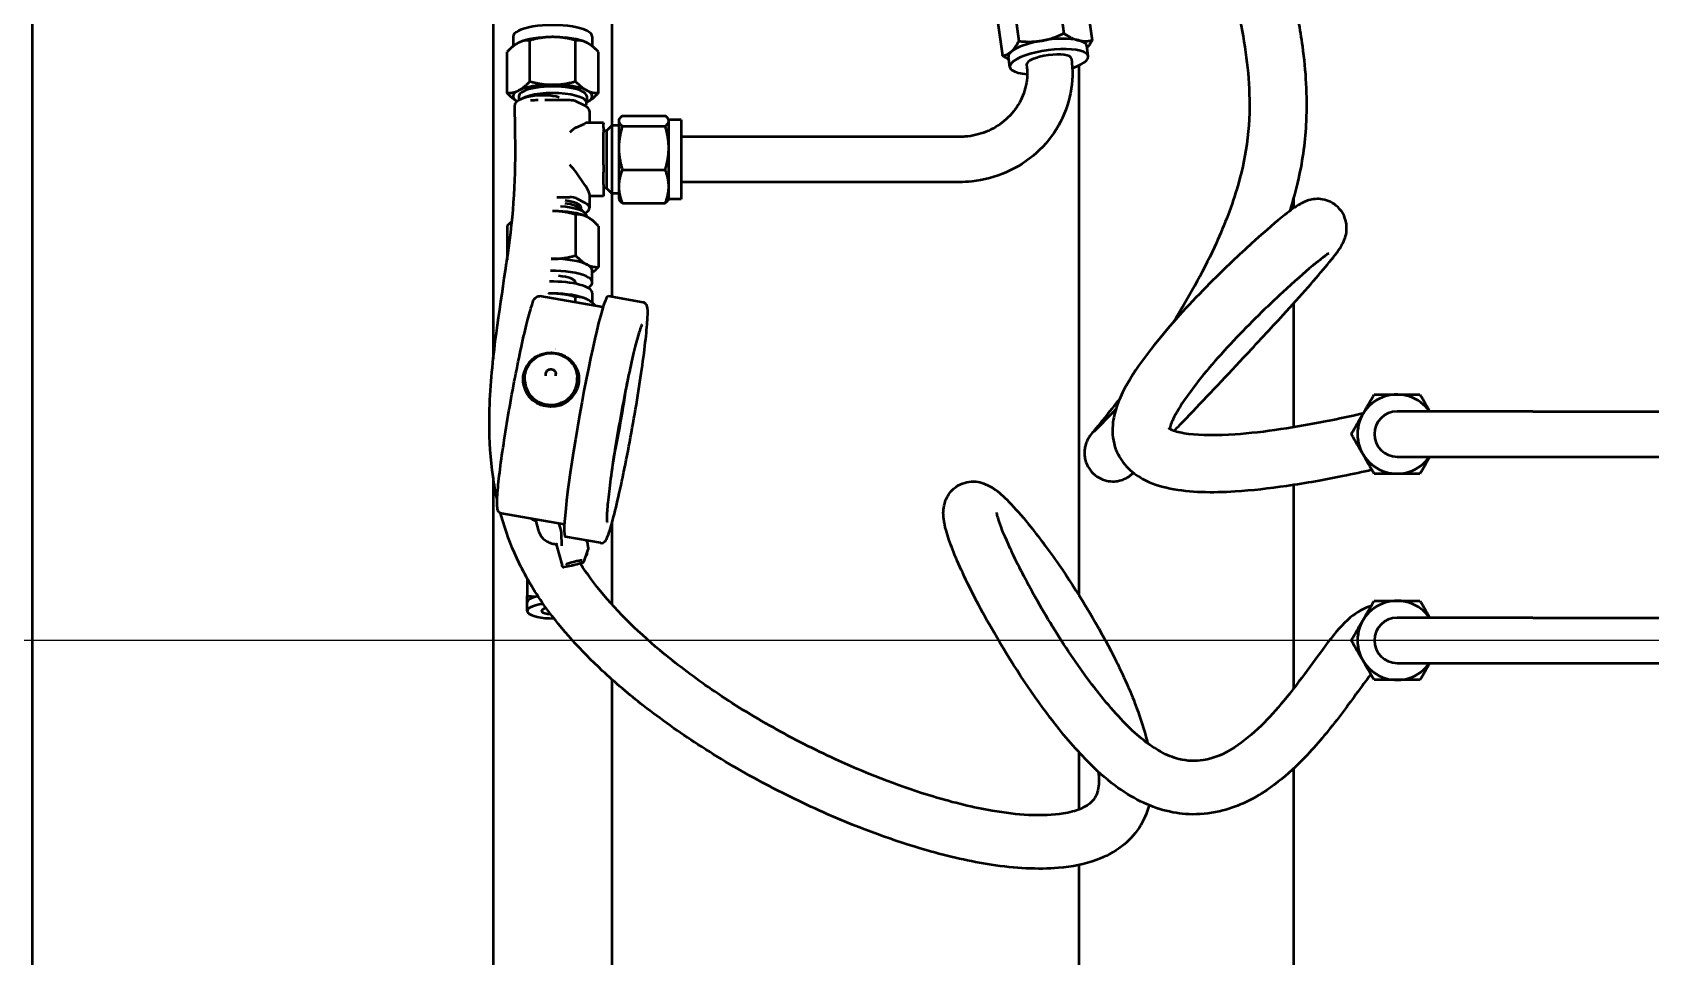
# Model space of a CAD drawing. Header units: inches. Extents: x 11 to 1621, y 11 to 1332.
# Drawn here: x 755 to 772.88, y 354.89 to 365.1 of the extents above; entities that cross this region are included whole.
import ezdxf

# ---------------------------------------------------------------- set-up
doc = ezdxf.new("R2010")
doc.units = ezdxf.units.IN
doc.header["$LTSCALE"] = 48
doc.header["$MEASUREMENT"] = 0
doc.linetypes.add('CHAIN', pattern=[0.7087, 0.4724, -0.0591, 0.1181, -0.0591])
doc.layers.add('Centerline (ANSI)', color=7, linetype='Continuous', lineweight=25)
doc.layers.add('Visible (ANSI)', color=7, linetype='Continuous', lineweight=50)

msp = doc.modelspace()

# ---------------------------------------------------------------- linework, layer by layer
at = {"layer": 'Centerline (ANSI)', "linetype": 'CHAIN', "ltscale": 0.952448}
msp.add_line((902.807363, 358.380235), (596.421851, 358.380235), dxfattribs=at)
at = {"layer": 'Visible (ANSI)'}
for p, q in [((755.002429, 350.061185), (755.002429, 392.144584)), ((761.409929, 364.070181), (761.409929, 370.021816)), ((760.094929, 366.71306), (760.094929, 361.490526)), ((766.334797, 365.553993), (766.398996, 365.08766)), ((765.839546, 365.469599), (765.903745, 365.003266)), ((766.651027, 365.449721), (766.711353, 365.011527)), ((765.656652, 365.309071), (765.720851, 364.842739)), ((760.314929, 365.053134), (760.314929, 364.946917)), ((760.381305, 364.988899), (760.381084, 364.988796)), ((760.499838, 364.558565), (760.499838, 365.011708)), ((761.00502, 364.558565), (761.00502, 365.011708)), ((761.123554, 364.988899), (761.123774, 364.988796)), ((761.189929, 365.053134), (761.189929, 364.946917)), ((760.247248, 364.430652), (760.247248, 364.883796)), ((761.257611, 364.430652), (761.257611, 364.883796)), ((765.803453, 364.716642), (765.78779, 364.830417)), ((766.670277, 364.835976), (766.654614, 364.949751)), ((766.564929, 364.733933), (766.564929, 358.881727)), ((760.332639, 364.291373), (760.332543, 364.295075)), ((760.377429, 364.393284), (760.377429, 364.350158)), ((760.592477, 364.349488), (760.56479, 364.349488)), ((760.940068, 364.349488), (760.665139, 364.349488)), ((761.104252, 364.2901), (761.010433, 364.337611)), ((761.127429, 364.393284), (761.127429, 364.320174)), ((761.010433, 364.04881), (761.104252, 364.091019)), ((761.312429, 364.101431), (761.140928, 364.101431)), ((761.158679, 364.230712), (761.158679, 364.101431)), ((761.312429, 364.101431), (761.312429, 364.091019)), ((761.312429, 364.04881), (761.312429, 364.091019)), ((761.482429, 364.132681), (761.489073, 364.14419)), ((761.482429, 364.132681), (761.482429, 364.121468)), ((761.482429, 364.121468), (761.482429, 363.823094)), ((761.521505, 364.178289), (761.995353, 364.178289)), ((762.034429, 364.132681), (762.027785, 364.14419)), ((762.034429, 364.121468), (762.034429, 364.132681)), ((762.172429, 364.132681), (762.034429, 364.132681)), ((762.034429, 363.823094), (762.034429, 364.121468)), ((762.172429, 364.132681), (762.172429, 363.257681)), ((761.312429, 364.04881), (761.312429, 363.993397)), ((761.346429, 364.010631), (761.312429, 364.010631)), ((761.312429, 363.634518), (761.312429, 363.993397)), ((761.346429, 364.010631), (761.405979, 364.070181)), ((761.346429, 364.010631), (761.346429, 363.379731)), ((761.405979, 364.070181), (761.405979, 363.320181)), ((761.482429, 364.070181), (761.405979, 364.070181)), ((761.521505, 364.064648), (761.995353, 364.064648)), ((765.24542, 363.945181), (762.172429, 363.945181)), ((761.482429, 363.823094), (761.482429, 363.396807)), ((762.034429, 363.396807), (762.034429, 363.823094)), ((761.104252, 363.41812), (761.010433, 363.55535)), ((761.312429, 363.634518), (761.312429, 363.55535)), ((761.312429, 363.41812), (761.312429, 363.55535)), ((761.521505, 363.58154), (761.995353, 363.58154)), ((761.312429, 363.41812), (761.312429, 363.288931)), ((761.346429, 363.379731), (761.312429, 363.379731)), ((761.346429, 363.379731), (761.405979, 363.320181)), ((761.482429, 363.396807), (761.482429, 363.257681)), ((762.034429, 363.257681), (762.034429, 363.396807)), ((765.24542, 363.445181), (762.172429, 363.445181)), ((760.796955, 363.278427), (760.940068, 363.278427)), ((761.010433, 363.266549), (761.104252, 363.219039)), ((761.158679, 363.306683), (761.158679, 363.159651)), ((761.312429, 363.288931), (761.158679, 363.288931)), ((761.482429, 363.320181), (761.405979, 363.320181)), ((761.409929, 362.176128), (761.409929, 363.320181)), ((761.482429, 363.257681), (761.489073, 363.246173)), ((761.521505, 363.212074), (761.995353, 363.212074)), ((762.034429, 363.257681), (762.027785, 363.246173)), ((762.172429, 363.257681), (762.034429, 363.257681)), ((768.939929, 363.157272), (768.939929, 363.273071)), ((761.00502, 363.087623), (761.00502, 362.63448)), ((761.052775, 363.155334), (761.109473, 363.103709)), ((761.067879, 363.141581), (761.067879, 363.159651)), ((761.123554, 363.064814), (761.123774, 363.064711)), ((761.127429, 363.062965), (761.127429, 363.070189)), ((760.247248, 362.959711), (760.247248, 362.585395)), ((761.257611, 362.959711), (761.257611, 362.506567)), ((761.189929, 362.337229), (761.189929, 362.469199)), ((761.002429, 362.322662), (761.002429, 362.337229)), ((761.307616, 362.062248), (760.611428, 362.185743)), ((761.00509, 362.115912), (761.00509, 362.176253)), ((761.123554, 362.153456), (761.123776, 362.153351)), ((761.189929, 362.217691), (761.189929, 362.111468)), ((761.752058, 362.115439), (761.365084, 362.184083)), ((768.939929, 360.738986), (768.939929, 362.1066)), ((760.443653, 361.254383), (760.443268, 361.26925)), ((760.677483, 361.30261), (760.676933, 361.323872)), ((760.787447, 361.305457), (760.786896, 361.326719)), ((761.023459, 361.269396), (761.023074, 361.284263)), ((761.031552, 361.114256), (761.031553, 361.114256)), ((760.645726, 360.944103), (760.645726, 360.944106)), ((771.582429, 360.910402), (770.082429, 360.910402)), ((771.582429, 360.910402), (775.332429, 360.910402)), ((770.082429, 360.410402), (771.582429, 360.410402)), ((771.582429, 360.410402), (775.332429, 360.410402)), ((760.094929, 360.179627), (760.094929, 350.137956)), ((768.939929, 357.849511), (768.939929, 360.100998)), ((760.881444, 359.659754), (760.185256, 359.783249)), ((760.565232, 359.698929), (760.590523, 359.60173)), ((760.844565, 359.592977), (760.824565, 359.669844)), ((761.409929, 358.773649), (761.409929, 359.68846)), ((760.791189, 359.44432), (760.855828, 359.209688)), ((760.793741, 359.444133), (760.793742, 359.444133)), ((760.852967, 359.426289), (760.849225, 359.570819)), ((761.280474, 359.456942), (760.8935, 359.525586)), ((761.128732, 359.473833), (761.128732, 359.483859)), ((761.094536, 359.246568), (761.142931, 359.384437)), ((761.128278, 359.342695), (761.12873, 359.325266)), ((761.128732, 359.3251), (761.128732, 359.343987)), ((760.469958, 359.064986), (760.469958, 358.872166)), ((760.470929, 358.705661), (760.470929, 358.801292)), ((771.582429, 358.630235), (770.082429, 358.630235)), ((771.582429, 358.630235), (775.332429, 358.630235)), ((770.082429, 358.130235), (771.582429, 358.130235)), ((771.582429, 358.130235), (775.332429, 358.130235)), ((761.409929, 350.102815), (761.409929, 357.945816)), ((766.564929, 357.146316), (766.564929, 356.510621)), ((768.939929, 348.761225), (768.939929, 356.965106)), ((766.564929, 355.898113), (766.564929, 349.191967))]:
    msp.add_line(p, q, dxfattribs=at)
for centre, radius, start, end in [((770.082429, 360.660402), 0.4375, 34.8499046, 325.1500954), ((770.082429, 360.660402), 0.25, 90, 270), ((770.082429, 358.380235), 0.4375, 34.8499046, 325.1500954), ((770.082429, 358.380235), 0.25, 90, 270)]:
    msp.add_arc(centre, radius, start, end, dxfattribs=at)
for centre, major_axis, ratio, start_param, end_param in [((760.752429, 365.053134), (0.4375, 0), 0.292371705, 0, 3.141592654), ((760.752429, 364.921164), (0.4375, 0), 0.292371705, 1.570796327, 2.583533185), ((760.752429, 364.921164), (0.4375, 0), 0.292371705, 0.558059469, 1.570796327), ((766.221202, 364.890084), (-0.433412, -0.059667), 0.289870424, 4.822297743, 5.869495294), ((766.221202, 364.890084), (-0.433412, -0.059667), 0.289870424, 3.775100192, 4.822297743), ((766.221202, 364.890084), (0.433412, 0.059667), 0.289870424, 0, 0.633507538), ((766.236865, 364.776309), (-0.433412, -0.059667), 0.289870424, 2.165901686, 7.223473538), ((766.221202, 364.890084), (-0.433412, -0.059667), 0.289870424, 5.869495294, 6.283185307), ((766.236865, 364.776309), (-0.247664, -0.034095), 0.289870424, 3.141592654, 6.283185307), ((760.752429, 364.393284), (-0.4375, 0), 0.292371705, 5.759586532, 6.73307923), ((760.752429, 364.393284), (-0.4375, 0), 0.292371705, 4.71238898, 5.759586532), ((760.752429, 364.393284), (0.375, 0), 0.292371705, 0, 3.141592654), ((760.752429, 364.320174), (0.375, 0), 0.292371705, 5.976813998, 8.989842874), ((760.752429, 364.393284), (-0.4375, 0), 0.292371705, 3.665191429, 4.71238898), ((760.752429, 364.393284), (0.4375, 0), 0.292371705, 5.759586532, 6.806784083), ((760.627444, 364.302723), (-0.294901, -0.007648), 0.339729836, 3.977304989, 6.283185307), ((760.56479, 364.325733), (-0.08125, 0), 0.292371705, 4.71238898, 5.501833614), ((760.752429, 364.263227), (-0.31545, 0), 0.292371705, 4.350704181, 4.374833471), ((760.940068, 364.325733), (-0.08125, 0), 0.292371705, 3.665191429, 4.71238898), ((760.752429, 364.230712), (0.40625, 0), 0.292371705, 0, 0.523598776), ((760.752429, 364.393284), (0.4375, 0), 0.292371705, 5.742085781, 5.759586532), ((760.752429, 363.695181), (-0.401788, -0.401788), 0.149451001, 3.28994564, 3.516838443), ((760.940068, 363.969642), (-0.080358, -0.080358), 0.149451001, 3.516838443, 4.564035994), ((760.940068, 363.610762), (0.080358, -0.080358), 0.149451001, 0.671951762, 1.719149313), ((760.752429, 363.695181), (0.401788, -0.401788), 0.149451001, 0.148352986, 0.671951762), ((760.752429, 363.070189), (0.375, 0), 0.292371705, 0, 1.341592397), ((760.752429, 363.127136), (0.31545, 0), 0.292371705, 0.310705762, 1.125947897), ((760.752429, 363.159651), (0.31545, 0), 0.292371705, 0, 1.118528295), ((760.940068, 363.254672), (0.08125, 0), 0.292371705, 0.523598776, 1.570796327), ((760.752429, 363.159651), (0.40625, 0), 0.292371705, 5.788447362, 6.806784083), ((760.752429, 362.997079), (0.4375, 0), 0.292371705, 1.570796327, 1.572890422), ((760.752429, 362.997079), (0.4375, 0), 0.292371705, 0.558059469, 1.570796327), ((760.752429, 362.337229), (0.4375, 0), 0.292371705, 5.796990933, 7.913312227), ((760.752429, 362.469199), (-0.4375, 0), 0.292371705, 4.71238898, 4.751668085), ((760.752429, 362.469199), (-0.4375, 0), 0.292371705, 3.665191429, 4.71238898), ((760.752429, 362.469199), (0.4375, 0), 0.292371705, 0, 0.523598776), ((760.752429, 362.217691), (0.4375, 0), 0.292371705, 0, 1.650399122), ((760.752429, 362.337229), (0.25, 0), 0.292371705, 0, 1.312494122), ((760.752429, 362.085721), (0.4375, 0), 0.292371705, 1.57063533, 1.674411801), ((760.752429, 362.085721), (0.4375, 0), 0.292371705, 0.558059469, 1.57063533), ((761.129292, 360.854835), (-0.235792, -1.329249), 0.061079134, 3.141592654, 6.283185307), ((760.752429, 361.484731), (-0.375, 0), 0.292371705, 4.629190087, 4.629283703), ((760.733556, 361.26189), (-0.312395, -0.008088), 0.956277356, 5.165699407, 6.269069394), ((760.733556, 361.26189), (0.312395, 0.008088), 0.956277356, 0.014538885, 0.696698001), ((760.733556, 361.26189), (-0.289903, -0.007506), 0.956277356, 0, 3.141592654), ((761.436414, 360.800355), (0.191035, 1.076938), 0.061079134, 4.291440496, 5.133337465), ((760.745954, 360.074614), (-0.431106, -0.011162), 0.956277356, 0.987815314, 1.113038486), ((760.850726, 359.773213), (-0.285494, -0.074284), 0.28547649, 6.093315562, 6.283185307), ((761.08227, 359.250874), (0.012266, -0.004306), 0.99317933, 6.283097243, 6.283185307), ((761.053732, 359.3251), (0.075, 0), 0.292371705, 5.74584697, 6.290755204), ((760.752429, 358.705661), (-0.2815, 0), 0.292371705, 5.091876151, 7.90087939), ((760.752429, 358.801292), (-0.2815, 0), 0.292371705, 5.329160607, 6.283185307), ((760.752429, 358.705661), (-0.125, 0), 0.292371705, 5.31866876, 7.674191738)]:
    msp.add_ellipse(centre, major_axis=major_axis, ratio=ratio, start_param=start_param, end_param=end_param, dxfattribs=at)
for points, knots in [([(768.526493, 366.863495), (768.530695, 366.850775), (768.5349, 366.838046), (768.681038, 366.395679), (768.825993, 365.956798), (768.973548, 365.320641), (769.009527, 365.134446), (769.07302, 364.675269), (769.090081, 364.399551), (769.067031, 363.909665), (769.039948, 363.696788), (768.966053, 363.363378), (768.933316, 363.243416), (768.895742, 363.124696)], [11.079482994, 11.079482994, 11.079482994, 11.079482994, 11.182426946, 11.182426946, 14.654831371, 14.654831371, 16.067394417, 16.067394417, 18.092641449, 18.092641449, 19.605110069, 19.605110069, 20.464372389, 20.464372389, 20.464372389, 20.464372389]), ([(768.244992, 365.647997), (768.272142, 365.54798), (768.297388, 365.448363), (768.392233, 365.035817), (768.440094, 364.726681), (768.455324, 364.234471), (768.447029, 364.049597), (768.398864, 363.699843), (768.36174, 363.534395), (768.246584, 363.152804), (768.161527, 362.937232), (767.928052, 362.433924), (767.767914, 362.150221), (767.605849, 361.891925)], [13.860332077, 13.860332077, 13.860332077, 13.860332077, 14.69143501, 14.69143501, 17.315660895, 17.315660895, 18.907490647, 18.907490647, 20.322657955, 20.322657955, 22.105773291, 22.105773291, 24.571786855, 24.571786855, 24.571786855, 24.571786855]), ([(766.484529, 364.810404), (766.501968, 364.683734), (766.498366, 364.55428), (766.449481, 364.303111), (766.404194, 364.181463), (766.276546, 363.957559), (766.193965, 363.855485), (765.999583, 363.680827), (765.88754, 363.608563), (765.645117, 363.50121), (765.514621, 363.466449), (765.336541, 363.447587), (765.290981, 363.445181), (765.24542, 363.445181)], [4.71238898, 4.71238898, 4.71238898, 4.71238898, 5.027310185, 5.027310185, 5.34242992, 5.34242992, 5.659823148, 5.659823148, 5.980417788, 5.980417788, 6.303776239, 6.303776239, 6.414085001, 6.414085001, 6.414085001, 6.414085001]), ([(765.989201, 364.742214), (765.99969, 364.666026), (765.996867, 364.588347), (765.964845, 364.437718), (765.935688, 364.364762), (765.854189, 364.232149), (765.802273, 364.172302), (765.681451, 364.072028), (765.612952, 364.031245), (765.466401, 363.972471), (765.388548, 363.954159), (765.288216, 363.946045), (765.266818, 363.945181), (765.24542, 363.945181)], [4.71238898, 4.71238898, 4.71238898, 4.71238898, 5.043854151, 5.043854151, 5.374618421, 5.374618421, 5.699320624, 5.699320624, 6.016993783, 6.016993783, 6.3297219, 6.3297219, 6.414085001, 6.414085001, 6.414085001, 6.414085001]), ([(760.138461, 359.940264), (760.120388, 360.022956), (760.105579, 360.10565), (760.065054, 360.386867), (760.053231, 360.584784), (760.052724, 361.056949), (760.075255, 361.329703), (760.163256, 362.070212), (760.247811, 362.530531), (760.347217, 363.416158), (760.344362, 363.839339), (760.332639, 364.291373)], [67.38426818, 67.38426818, 67.38426818, 67.38426818, 68.002214361, 68.002214361, 69.488850965, 69.488850965, 71.577489156, 71.577489156, 75.24104768, 75.24104768, 78.904606205, 78.904606205, 78.904606205, 78.904606205]), ([(767.621048, 360.697818), (767.663477, 360.742059), (767.707933, 360.788505), (767.947353, 361.039195), (768.168879, 361.272934), (768.537142, 361.666777), (768.68575, 361.827217), (769.0217, 362.19561), (769.194548, 362.39021), (769.377553, 362.613029), (769.423388, 362.669608), (769.472759, 362.751855), (769.480809, 362.766042), (769.495207, 362.796499), (769.501236, 362.81028), (769.514675, 362.850576), (769.523512, 362.878163), (769.526267, 362.956755), (769.524185, 362.99788), (769.494317, 363.080336), (769.474999, 363.116018), (769.42536, 363.173862), (769.397776, 363.196765), (769.339909, 363.23147), (769.30999, 363.242778), (769.250172, 363.257982), (769.222058, 363.259809), (769.166935, 363.259096), (769.143798, 363.254738), (769.09958, 363.244226), (769.082057, 363.237516), (769.043235, 363.221262), (769.026438, 363.212038), (768.95268, 363.169227), (768.904727, 363.132406), (768.749486, 363.009566), (768.63578, 362.91276), (768.366354, 362.67049), (768.208291, 362.521618), (767.847623, 362.16116), (767.64407, 361.943642), (767.366719, 361.607337), (767.275089, 361.487057), (767.107181, 361.235001), (767.033702, 361.105531), (766.962737, 360.902054), (766.94563, 360.832452), (766.932068, 360.670172), (766.942913, 360.57518), (767.002872, 360.418758), (767.043178, 360.35583), (767.144341, 360.245024), (767.206357, 360.20021), (767.367209, 360.112418), (767.468826, 360.08132), (767.795843, 360.014916), (768.038608, 360.013133), (768.480395, 360.039992), (768.67309, 360.061995), (769.079084, 360.120813), (769.290593, 360.159498), (769.59826, 360.221863), (769.708686, 360.245997), (769.803956, 360.267731)], [35.216742598, 35.216742598, 35.216742598, 35.216742598, 35.816274543, 35.816274543, 38.33326762, 38.33326762, 40.069469833, 40.069469833, 42.60262199, 42.60262199, 43.943885818, 43.943885818, 44.202983318, 44.202983318, 44.371956558, 44.371956558, 44.569229197, 44.569229197, 44.697326724, 44.697326724, 44.780194309, 44.780194309, 44.84915224, 44.84915224, 44.921790809, 44.921790809, 45.012645718, 45.012645718, 45.138164203, 45.138164203, 45.309230796, 45.309230796, 45.585718762, 45.585718762, 46.599769891, 46.599769891, 48.053028597, 48.053028597, 49.65053584, 49.65053584, 51.651415548, 51.651415548, 52.77676062, 52.77676062, 54.050794884, 54.050794884, 54.659030149, 54.659030149, 55.424043729, 55.424043729, 56.033830993, 56.033830993, 56.733039319, 56.733039319, 57.80371383, 57.80371383, 60.059786598, 60.059786598, 61.723066697, 61.723066697, 63.654322145, 63.654322145, 64.899468296, 64.899468296, 64.899468296, 64.899468296]), ([(769.326908, 362.658002), (769.326909, 362.658002), (769.326394, 362.657706), (769.323088, 362.655656), (769.317908, 362.652299), (769.29991, 362.639813), (769.284605, 362.628657), (769.23453, 362.590441), (769.193688, 362.557706), (769.055901, 362.442708), (768.942178, 362.342763), (768.646964, 362.069778), (768.45587, 361.883091), (768.087117, 361.491681), (767.910113, 361.285641), (767.711585, 361.010123), (767.656235, 360.92173), (767.604512, 360.820031), (767.592525, 360.792799), (767.575791, 360.747972), (767.571335, 360.73106), (767.569176, 360.720013)], [45.589374745, 45.589374745, 45.589374745, 45.589374745, 45.688774729, 45.688774729, 45.952747249, 45.952747249, 46.361343504, 46.361343504, 47.080717899, 47.080717899, 48.480977077, 48.480977077, 50.420869653, 50.420869653, 52.444396339, 52.444396339, 53.520060694, 53.520060694, 53.979912085, 53.979912085, 54.438842459, 54.438842459, 54.438842459, 54.438842459]), ([(760.185256, 359.783249), (760.176185, 359.784858), (760.168037, 359.789263), (760.155599, 359.799674), (760.151935, 359.805455), (760.143341, 359.821708), (760.141909, 359.830298), (760.135886, 359.869199), (760.136454, 359.908396), (760.143261, 360.025695), (760.150858, 360.105758), (760.172877, 360.292249), (760.187078, 360.397664), (760.220687, 360.624665), (760.240063, 360.746118), (760.282061, 360.99313), (760.304672, 361.118639), (760.350874, 361.361205), (760.374455, 361.478217), (760.42026, 361.692142), (760.442468, 361.788969), (760.483459, 361.953273), (760.502146, 362.020373), (760.535601, 362.121718), (760.52986, 362.147904), (760.582861, 362.183006), (760.596412, 362.188407), (760.611428, 362.185743)], [2.850971729, 2.850971729, 2.850971729, 2.850971729, 2.886039806, 2.886039806, 2.929198133, 2.929198133, 3.027906461, 3.027906461, 3.328136421, 3.328136421, 3.661359169, 3.661359169, 3.984146918, 3.984146918, 4.305293619, 4.305293619, 4.626042634, 4.626042634, 4.946845275, 4.946845275, 5.268238978, 5.268238978, 5.592089539, 5.592089539, 5.934514563, 5.934514563, 5.992564383, 5.992564383, 5.992564383, 5.992564383]), ([(761.280474, 359.456942), (761.290273, 359.455203), (761.300114, 359.456882), (761.31641, 359.463303), (761.321973, 359.468053), (761.338141, 359.483928), (761.343271, 359.494568), (761.361139, 359.531892), (761.372746, 359.564097), (761.405323, 359.668371), (761.42758, 359.751399), (761.475255, 359.948584), (761.500485, 360.061415), (761.551942, 360.307143), (761.578151, 360.439878), (761.629, 360.712203), (761.653633, 360.851733), (761.698868, 361.123666), (761.719463, 361.256019), (761.754557, 361.500383), (761.769042, 361.612312), (761.790472, 361.805003), (761.797378, 361.885444), (761.802837, 362.009826), (761.806488, 362.044862), (761.789216, 362.086965), (761.78638, 362.092823), (761.774767, 362.105841), (761.764609, 362.113213), (761.752058, 362.115439)], [3.432213578, 3.432213578, 3.432213578, 3.432213578, 3.469720388, 3.469720388, 3.517747776, 3.517747776, 3.648658331, 3.648658331, 3.877640332, 3.877640332, 4.212220917, 4.212220917, 4.535019394, 4.535019394, 4.856120158, 4.856120158, 5.176808083, 5.176808083, 5.497510747, 5.497510747, 5.818678534, 5.818678534, 6.141750324, 6.141750324, 6.477726544, 6.477726544, 6.525766388, 6.525766388, 6.573806232, 6.573806232, 6.573806232, 6.573806232]), ([(761.740301, 361.873324), (761.740301, 361.873324), (761.739883, 361.872751), (761.736471, 361.867119), (761.730277, 361.854007), (761.712057, 361.804645), (761.697763, 361.757872), (761.664223, 361.63296), (761.644511, 361.551943), (761.602614, 361.36587), (761.580396, 361.260505), (761.5359, 361.03671), (761.513628, 360.918276), (761.471344, 360.680569), (761.451341, 360.561335), (761.415658, 360.334321), (761.399983, 360.22657), (761.374577, 360.033764), (761.364834, 359.948655), (761.352297, 359.810678), (761.349472, 359.757121), (761.350154, 359.708214), (761.351124, 359.696899), (761.352387, 359.689498), (761.352711, 359.688329), (761.352711, 359.688329)], [0.409191836, 0.409191836, 0.409191836, 0.409191836, 0.447222228, 0.447222228, 0.617864222, 0.617864222, 0.902844015, 0.902844015, 1.216507284, 1.216507284, 1.534530017, 1.534530017, 1.853559451, 1.853559451, 2.172810387, 2.172810387, 2.491862416, 2.491862416, 2.80996603, 2.80996603, 3.123915957, 3.123915957, 3.263614031, 3.263614031, 3.313642667, 3.313642667, 3.313642667, 3.313642667]), ([(760.443268, 361.26925), (760.442503, 361.298825), (760.446704, 361.328523), (760.464611, 361.385187), (760.478323, 361.41214), (760.513881, 361.460618), (760.535743, 361.48212), (760.585427, 361.517508), (760.613257, 361.531366), (760.672073, 361.550018), (760.703057, 361.554791), (760.765024, 361.554745), (760.795999, 361.54992), (760.854772, 361.531144), (760.882563, 361.517204), (760.932111, 361.481621), (760.953871, 361.46), (760.989134, 361.411288), (761.002653, 361.384221), (761.018505, 361.332572), (761.022448, 361.308461), (761.023074, 361.284263)], [4.501995031, 4.501995031, 4.501995031, 4.501995031, 4.820433687, 4.820433687, 5.139229341, 5.139229341, 5.458881006, 5.458881006, 5.779446187, 5.779446187, 6.100638254, 6.100638254, 6.422022514, 6.422022514, 6.743134581, 6.743134581, 7.063552424, 7.063552424, 7.38303348, 7.38303348, 7.643587685, 7.643587685, 7.643587685, 7.643587685]), ([(760.589791, 361.526912), (760.609942, 361.536942), (760.642919, 361.550886), (760.721947, 361.562379), (760.756936, 361.561812), (760.825474, 361.549654), (760.858308, 361.538189), (760.918548, 361.505398), (760.9453, 361.484624), (760.968189, 361.459789)], [0, 0, 0, 0, 0.1729434877, 0.1729434877, 0.3081084554, 0.3081084554, 0.4430412295, 0.4430412295, 0.5763482148, 0.5763482148, 0.5763482148, 0.5763482148]), ([(760.420939, 361.262351), (760.421761, 361.230602), (760.427864, 361.198199), (760.44974, 361.136685), (760.465934, 361.106858), (760.490251, 361.075114), (760.494552, 361.069855), (760.499014, 361.064738)], [0, 0, 0, 0, 0.2505287573, 0.2505287573, 0.5049083779, 0.5049083779, 0.5568729255, 0.5568729255, 0.5568729255, 0.5568729255]), ([(760.676933, 361.323872), (760.676787, 361.329502), (760.677572, 361.335153), (760.680913, 361.345942), (760.683477, 361.351074), (760.690128, 361.360337), (760.694232, 361.364454), (760.70358, 361.371273), (760.708838, 361.373954), (760.719983, 361.377602), (760.725875, 361.378551), (760.737686, 361.378599), (760.743604, 361.377693), (760.754838, 361.374102), (760.760156, 361.371423), (760.769618, 361.364566), (760.773771, 361.360403), (760.780472, 361.35103), (760.783038, 361.345837), (760.786032, 361.335942), (760.786776, 361.331339), (760.786896, 361.326719)], [4.501995031, 4.501995031, 4.501995031, 4.501995031, 4.814886393, 4.814886393, 5.129279209, 5.129279209, 5.447431252, 5.447431252, 5.769894419, 5.769894419, 6.095540769, 6.095540769, 6.422233062, 6.422233062, 6.747538563, 6.747538563, 7.069374024, 7.069374024, 7.386804151, 7.386804151, 7.643587685, 7.643587685, 7.643587685, 7.643587685]), ([(760.876725, 360.997794), (760.906194, 361.01388), (760.933502, 361.034823), (760.980543, 361.083677), (761.000687, 361.11243), (761.029693, 361.172104), (761.039285, 361.203694), (761.045331, 361.249464), (761.046104, 361.264105), (761.045729, 361.278536)], [0, 0, 0, 0, 0.2558466102, 0.2558466102, 0.5184940242, 0.5184940242, 0.7729102874, 0.7729102874, 0.8919899099, 0.8919899099, 0.8919899099, 0.8919899099]), ([(760.819457, 360.974722), (760.807487, 360.971431), (760.794263, 360.96854), (760.745165, 360.9614), (760.710177, 360.961967), (760.641639, 360.974125), (760.608804, 360.98559), (760.562365, 361.010868), (760.547154, 361.020953), (760.532975, 361.032274)], [0.1166924789, 0.1166924789, 0.1166924789, 0.1166924789, 0.1729434877, 0.1729434877, 0.3081084554, 0.3081084554, 0.4430412295, 0.4430412295, 0.514895328, 0.514895328, 0.514895328, 0.514895328]), ([(767.018853, 361.05278), (767.004451, 361.034101), (766.990396, 361.015988), (766.913165, 360.917033), (766.857788, 360.84831), (766.781582, 360.754951), (766.755528, 360.723492), (766.717354, 360.677197), (766.711133, 360.67153), (766.686496, 360.637414), (766.683532, 360.633278), (766.677307, 360.623707), (766.675314, 360.620574), (766.669282, 360.610556), (766.664775, 360.603045), (766.652396, 360.577121), (766.644299, 360.562145), (766.632142, 360.510312), (766.62853, 360.491788), (766.626839, 360.448798), (766.627222, 360.42903), (766.635987, 360.371951), (766.647912, 360.329405), (766.693113, 360.257201), (766.717654, 360.229057), (766.772223, 360.185553), (766.801277, 360.169617), (766.860059, 360.146885), (766.889051, 360.141366), (766.947005, 360.136051), (766.972565, 360.138582), (767.025297, 360.147116), (767.044883, 360.154487), (767.085527, 360.170798), (767.09781, 360.178508), (767.118348, 360.191093), (767.124814, 360.195763), (767.135838, 360.203866), (767.139806, 360.207035), (767.148137, 360.213817), (767.151495, 360.216744), (767.160607, 360.224793), (767.164496, 360.228476), (767.168259, 360.232068)], [27.751413022, 27.751413022, 27.751413022, 27.751413022, 28.027246814, 28.027246814, 29.308895011, 29.308895011, 30.234472229, 30.234472229, 31.092162761, 31.092162761, 31.190391859, 31.190391859, 31.22875708, 31.22875708, 31.286570686, 31.286570686, 31.336766242, 31.336766242, 31.356591673, 31.356591673, 31.368988921, 31.368988921, 31.386156418, 31.386156418, 31.397353517, 31.397353517, 31.407767743, 31.407767743, 31.419677448, 31.419677448, 31.435898137, 31.435898137, 31.462058187, 31.462058187, 31.506751117, 31.506751117, 31.556769356, 31.556769356, 31.612966291, 31.612966291, 31.699235314, 31.699235314, 31.887452097, 31.887452097, 31.887452097, 31.887452097]), ([(766.733602, 360.688112), (766.733549, 360.688068), (766.736578, 360.690971), (766.751812, 360.706057), (766.771861, 360.726281), (766.840965, 360.796729), (766.901531, 360.859011), (766.974776, 360.934818)], [31.855746888, 31.855746888, 31.855746888, 31.855746888, 32.158255363, 32.158255363, 32.932086356, 32.932086356, 34.218133086, 34.218133086, 34.218133086, 34.218133086]), ([(767.555212, 360.729345), (767.555222, 360.729339), (767.556336, 360.728271), (767.566133, 360.721269), (767.583675, 360.711126), (767.650494, 360.687114), (767.708128, 360.673488), (767.914025, 360.647098), (768.095545, 360.646317), (768.615947, 360.682178), (768.981601, 360.74151), (769.400352, 360.824129), (769.504062, 360.846195), (769.636952, 360.875781), (769.675585, 360.884586), (769.71149, 360.892917)], [56.14150541, 56.14150541, 56.14150541, 56.14150541, 56.445334536, 56.445334536, 57.197134617, 57.197134617, 58.219183269, 58.219183269, 60.184540692, 60.184540692, 63.428853707, 63.428853707, 64.600950777, 64.600950777, 65.123563863, 65.123563863, 65.123563863, 65.123563863]), ([(769.792726, 358.007015), (769.759695, 357.963968), (769.723106, 357.914726), (769.587124, 357.72898), (769.473513, 357.570826), (769.229287, 357.265502), (769.101812, 357.118754), (768.861156, 356.890101), (768.755714, 356.802118), (768.495105, 356.6265), (768.333564, 356.545324), (768.04911, 356.471228), (767.937062, 356.456225), (767.725804, 356.458867), (767.62774, 356.471459), (767.435525, 356.520025), (767.341435, 356.554909), (767.151842, 356.64832), (767.056367, 356.707532), (766.860113, 356.854778), (766.759826, 356.944836), (766.520746, 357.187504), (766.382894, 357.351055), (766.023104, 357.823045), (765.810022, 358.152834), (765.492581, 358.70202), (765.374595, 358.927975), (765.197607, 359.308542), (765.134757, 359.463602), (765.087055, 359.640018), (765.078144, 359.679714), (765.068013, 359.763611), (765.06391, 359.806441), (765.080288, 359.8876), (765.085601, 359.90746), (765.107299, 359.962798), (765.128731, 360.001972), (765.188956, 360.064302), (765.221008, 360.08797), (765.288144, 360.120155), (765.322317, 360.129481), (765.389502, 360.138172), (765.421486, 360.136308), (765.482883, 360.126771), (765.509588, 360.117749), (765.568376, 360.093701), (765.594839, 360.077767), (765.684129, 360.018196), (765.735699, 359.969818), (765.860975, 359.842212), (765.932914, 359.760043), (766.115363, 359.535293), (766.229805, 359.381921), (766.543482, 358.927613), (766.747305, 358.597628), (767.021952, 358.068112), (767.112311, 357.873399), (767.233745, 357.559074), (767.274492, 357.437394), (767.312817, 357.293103), (767.319035, 357.268381), (767.324843, 357.243753)], [11.23456807, 11.23456807, 11.23456807, 11.23456807, 12.290403628, 12.290403628, 14.921198992, 14.921198992, 17.264047438, 17.264047438, 18.880758409, 18.880758409, 20.946730505, 20.946730505, 22.179042503, 22.179042503, 23.20442523, 23.20442523, 24.185998451, 24.185998451, 25.19977865, 25.19977865, 26.287072176, 26.287072176, 27.849191582, 27.849191582, 30.503403303, 30.503403303, 32.489991728, 32.489991728, 34.319355574, 34.319355574, 34.879746976, 34.879746976, 35.396940641, 35.396940641, 35.544849719, 35.544849719, 35.771952422, 35.771952422, 35.933757837, 35.933757837, 36.085216592, 36.085216592, 36.258897239, 36.258897239, 36.486517089, 36.486517089, 36.849086085, 36.849086085, 37.815107191, 37.815107191, 38.93156538, 38.93156538, 40.455412056, 40.455412056, 43.012748339, 43.012748339, 44.473016189, 44.473016189, 45.413436386, 45.413436386, 45.608825233, 45.608825233, 45.608825233, 45.608825233]), ([(767.342904, 356.558096), (767.318662, 356.468763), (767.281021, 356.384303), (767.178136, 356.229223), (767.111924, 356.16016), (766.954397, 356.039639), (766.861368, 355.991169), (766.631646, 355.906168), (766.490487, 355.878578), (766.112919, 355.845869), (765.864664, 355.860315), (765.370616, 355.935447), (765.12924, 355.989948), (764.526579, 356.162495), (764.157162, 356.297584), (763.545403, 356.566067), (763.303906, 356.683508), (762.824316, 356.940797), (762.586364, 357.081002), (762.148789, 357.365366), (761.947655, 357.507964), (761.596656, 357.782141), (761.443713, 357.911892), (761.06454, 358.265584), (760.854537, 358.496184), (760.563249, 358.89868), (760.463127, 359.065592), (760.308602, 359.384794), (760.249827, 359.537241), (760.193827, 359.722023), (760.184707, 359.753918), (760.176106, 359.785824)], [47.47891499, 47.47891499, 47.47891499, 47.47891499, 48.244329363, 48.244329363, 49.054200345, 49.054200345, 49.96660356, 49.96660356, 51.186694049, 51.186694049, 53.050669247, 53.050669247, 54.660749039, 54.660749039, 56.939492568, 56.939492568, 58.420328485, 58.420328485, 59.92737321, 59.92737321, 61.295402211, 61.295402211, 62.446993442, 62.446993442, 64.341200578, 64.341200578, 65.616482516, 65.616482516, 66.760914764, 66.760914764, 66.99949067, 66.99949067, 66.99949067, 66.99949067]), ([(769.796384, 358.75979), (769.716502, 358.736883), (769.638989, 358.693408), (769.479404, 358.560996), (769.400226, 358.465493), (769.174596, 358.170004), (769.012596, 357.932591), (768.748919, 357.613951), (768.665606, 357.520948), (768.483975, 357.343247), (768.38505, 357.261155), (768.168937, 357.122168), (768.053659, 357.074143), (767.853496, 357.041891), (767.766737, 357.044307), (767.607361, 357.085541), (767.540322, 357.111686), (767.409564, 357.18355), (767.34793, 357.224355), (767.156431, 357.376017), (767.013425, 357.521804), (766.728664, 357.863164), (766.586814, 358.056765), (766.313774, 358.465635), (766.183023, 358.68153), (765.96579, 359.070941), (765.876272, 359.246721), (765.752185, 359.516743), (765.710124, 359.620963), (765.675904, 359.723528), (765.669024, 359.74714), (765.662156, 359.774737), (765.660483, 359.782784), (765.658943, 359.791501), (765.658656, 359.793743), (765.658574, 359.794474), (765.658571, 359.794534), (765.658574, 359.794537)], [7.046287627, 7.046287627, 7.046287627, 7.046287627, 9.001255915, 9.001255915, 11.282168596, 11.282168596, 15.328831068, 15.328831068, 17.080412594, 17.080412594, 19.045896564, 19.045896564, 21.404725392, 21.404725392, 23.229662309, 23.229662309, 24.413213633, 24.413213633, 25.360435804, 25.360435804, 27.207194506, 27.207194506, 29.008308331, 29.008308331, 30.876102778, 30.876102778, 32.572259786, 32.572259786, 33.925088167, 33.925088167, 34.426099942, 34.426099942, 34.712998474, 34.712998474, 34.902272652, 34.902272652, 34.936881419, 34.936881419, 34.936881419, 34.936881419]), ([(760.590523, 359.60173), (760.596039, 359.580531), (760.605131, 359.560398), (760.627776, 359.524886), (760.641423, 359.510104), (760.671381, 359.484044), (760.687321, 359.474628), (760.716707, 359.46033), (760.730003, 359.455889), (760.753757, 359.449451), (760.764258, 359.447517), (760.78092, 359.44521), (760.787459, 359.444568), (760.793735, 359.444133)], [3.2079358581, 3.2079358581, 3.2079358581, 3.2079358581, 3.3001029699, 3.3001029699, 3.4009439044, 3.4009439044, 3.5301864132, 3.5301864132, 3.6711618369, 3.6711618369, 3.8121372606, 3.8121372606, 3.9128129767, 3.9128129767, 3.9128129767, 3.9128129767]), ([(760.800733, 359.440969), (760.800733, 359.440969), (760.800672, 359.441051), (760.800252, 359.441485), (760.799756, 359.441984), (760.797656, 359.443239), (760.795904, 359.443978), (760.793769, 359.444131)], [0.57124796969, 0.57124796969, 0.57124796969, 0.57124796969, 0.5901027813, 0.5901027813, 0.61886448868, 0.61886448868, 0.64938175572, 0.64938175572, 0.64938175572, 0.64938175572]), ([(760.849225, 359.570819), (760.849225, 359.570819), (760.849222, 359.570868), (760.849204, 359.571089), (760.849181, 359.571317), (760.849092, 359.57204), (760.849009, 359.572619), (760.848758, 359.574181), (760.848568, 359.575255), (760.848078, 359.577824), (760.847758, 359.579394), (760.847026, 359.582797), (760.8466, 359.584684), (760.845701, 359.588487), (760.845216, 359.590451), (760.844681, 359.592531), (760.844623, 359.592755), (760.844565, 359.592977)], [0.00125938625, 0.00125938625, 0.00125938625, 0.00125938625, 0.00478471557, 0.00478471557, 0.01053831887, 0.01053831887, 0.0192806407, 0.0192806407, 0.0309265326, 0.0309265326, 0.04464074654, 0.04464074654, 0.0593626257, 0.0593626257, 0.07447191806, 0.07447191806, 0.07630275777, 0.07630275777, 0.07630275777, 0.07630275777]), ([(761.126201, 359.484308), (761.127021, 359.48097), (761.127833, 359.477614), (761.130817, 359.465065), (761.132896, 359.455898), (761.136639, 359.438502), (761.1383, 359.430281), (761.141054, 359.415499), (761.142136, 359.40898), (761.143645, 359.397856), (761.144129, 359.393859), (761.143812, 359.388238), (761.143794, 359.386898), (761.142931, 359.384437)], [4.918309734, 4.918309734, 4.918309734, 4.918309734, 5.036107227, 5.036107227, 5.359141344, 5.359141344, 5.683263652, 5.683263652, 6.012287128, 6.012287128, 6.364843637, 6.364843637, 6.475171525, 6.475171525, 6.475171525, 6.475171525]), ([(760.993488, 359.249624), (760.983701, 359.247274), (760.973728, 359.244715), (760.954702, 359.239511), (760.945435, 359.236797), (760.928999, 359.231627), (760.921618, 359.229102), (760.909824, 359.224641), (760.905153, 359.22259), (760.901332, 359.220566), (760.900532, 359.220052), (760.900257, 359.219853), (760.900234, 359.219835), (760.900234, 359.219835)], [0, 0, 0, 0, 0.0768560949, 0.0768560949, 0.1552922168, 0.1552922168, 0.2337131177, 0.2337131177, 0.3112736029, 0.3112736029, 0.3453494872, 0.3453494872, 0.3517858306, 0.3517858306, 0.3517858306, 0.3517858306]), ([(761.077534, 359.263621), (761.077534, 359.263621), (761.077197, 359.263675), (761.075713, 359.263768), (761.074145, 359.263781), (761.069257, 359.263565), (761.065389, 359.263227), (761.055121, 359.261973), (761.048159, 359.260909), (761.03235, 359.258112), (761.02318, 359.256296), (761.007127, 359.252818), (761.000303, 359.25126), (760.993488, 359.249624)], [0.0642896356, 0.0642896356, 0.0642896356, 0.0642896356, 0.0866676417, 0.0866676417, 0.1245401869, 0.1245401869, 0.1810378761, 0.1810378761, 0.2530252857, 0.2530252857, 0.3299870999, 0.3299870999, 0.3835019138, 0.3835019138, 0.3835019138, 0.3835019138]), ([(761.094536, 359.246567), (761.094167, 359.245516), (761.093643, 359.244456), (761.092276, 359.242439), (761.091395, 359.241472), (761.089303, 359.239768), (761.088041, 359.239042), (761.086323, 359.238399), (761.085926, 359.238271), (761.085524, 359.238163)], [0, 0, 0, 0, 0.00914100025, 0.00914100025, 0.01903874996, 0.01903874996, 0.02994288199, 0.02994288199, 0.03313707024, 0.03313707024, 0.03313707024, 0.03313707024]), ([(760.87555, 359.18776), (760.874161, 359.187468), (760.872705, 359.187405), (760.869881, 359.187742), (760.868477, 359.188151), (760.865935, 359.18936), (760.86476, 359.19018), (760.863356, 359.191499), (760.862957, 359.191929), (760.861996, 359.193089), (760.86152, 359.193816), (760.860786, 359.195082), (760.860507, 359.195648), (760.859718, 359.197371), (760.859282, 359.198523), (760.858371, 359.201135), (760.85791, 359.202564), (760.856917, 359.205823), (760.856378, 359.207691), (760.855828, 359.209688)], [0, 0, 0, 0, 0.0109074551, 0.0109074551, 0.0218994398, 0.0218994398, 0.0328313957, 0.0328313957, 0.0377517196, 0.0377517196, 0.0462136681, 0.0462136681, 0.0544920901, 0.0544920901, 0.0722146515, 0.0722146515, 0.0889840113, 0.0889840113, 0.1066037215, 0.1066037215, 0.1066037215, 0.1066037215]), ([(760.999832, 359.214751), (760.993166, 359.212906), (760.986084, 359.211081), (760.972299, 359.207776), (760.965422, 359.20625), (760.959006, 359.204953)], [0, 0, 0, 0, 0.0545570139, 0.0545570139, 0.1082322138, 0.1082322138, 0.1082322138, 0.1082322138]), ([(766.782059, 356.928283), (766.783537, 356.914439), (766.784699, 356.901017), (766.791783, 356.792052), (766.781076, 356.726938), (766.747671, 356.641254), (766.727152, 356.612619), (766.666134, 356.559952), (766.629091, 356.536791), (766.528828, 356.495565), (766.465701, 356.477901), (766.284557, 356.448534), (766.154947, 356.442678), (765.885953, 356.456624), (765.751624, 356.472225), (765.40555, 356.531809), (765.185013, 356.584934), (764.622242, 356.754365), (764.269248, 356.888172), (763.686382, 357.152799), (763.456958, 357.268009), (763.007491, 357.516956), (762.78745, 357.650708), (762.39012, 357.917003), (762.210788, 358.04808), (761.763738, 358.407654), (761.516288, 358.643348), (761.218179, 358.997547), (761.131853, 359.114238), (761.057911, 359.230682)], [46.287886388, 46.287886388, 46.287886388, 46.287886388, 46.461114124, 46.461114124, 47.74286512, 47.74286512, 48.901159002, 48.901159002, 49.840497563, 49.840497563, 50.786263332, 50.786263332, 52.134490239, 52.134490239, 53.262633737, 53.262633737, 54.864890215, 54.864890215, 57.174742344, 57.174742344, 58.669805815, 58.669805815, 60.165773762, 60.165773762, 61.498022701, 61.498022701, 63.713041324, 63.713041324, 64.803911681, 64.803911681, 64.803911681, 64.803911681])]:
    msp.add_open_spline(points, degree=3, knots=knots, dxfattribs=at)
for points, weights in [([(760.373543, 364.985121), (760.314929, 364.955438), (760.247248, 364.883796)], [1, 1.0379548493, 1]), ([(760.499838, 365.011708), (760.432157, 365.014803), (760.373543, 364.985121)], [1, 1.0379548493, 1]), ([(760.752429, 365.049077), (760.635201, 365.049077), (760.499838, 365.011708)], [1, 1.0379548493, 1]), ([(761.00502, 365.011708), (760.869657, 365.049077), (760.752429, 365.049077)], [1, 1.0379548493, 1]), ([(761.131315, 364.985121), (761.072701, 365.014803), (761.00502, 365.011708)], [1, 1.0379548493, 1]), ([(761.257611, 364.883796), (761.189929, 364.955438), (761.131315, 364.985121)], [1, 1.0379548493, 1]), ([(765.817398, 364.885954), (765.859839, 364.923204), (765.903745, 365.003266)], [1, 1.0379548493, 1]), ([(765.903745, 365.003266), (766.041547, 364.988831), (766.156471, 365.008414)], [1, 1.0379548493, 1]), ([(766.156471, 365.008414), (766.271394, 365.027998), (766.398996, 365.08766)], [1, 1.0379548493, 1]), ([(766.398996, 365.08766), (766.487792, 365.030212), (766.560275, 365.012545)], [1, 1.0379548493, 1]), ([(766.560275, 365.012545), (766.632757, 364.994878), (766.711353, 365.011527)], [1, 1.0379548493, 1]), ([(766.711353, 365.011527), (766.683685, 364.961074), (766.657526, 364.928603)], [1, 1.02358675082, 1.01785788983]), ([(765.720851, 364.842739), (765.774958, 364.848703), (765.817398, 364.885954)], [1, 1.0379548493, 1]), ([(765.791733, 364.801773), (765.758322, 364.818495), (765.720851, 364.842739)], [1.01840204246, 1.01567299246, 1]), ([(760.247248, 364.430652), (760.314929, 364.427558), (760.373543, 364.45724)], [1, 1.0379548493, 1]), ([(760.358374, 364.337589), (760.306734, 364.367685), (760.247248, 364.430652)], [1.00830861788, 1.03320649618, 1]), ([(760.373543, 364.45724), (760.432157, 364.486923), (760.499838, 364.558565)], [1, 1.0379548493, 1]), ([(760.499838, 364.558565), (760.635201, 364.521197), (760.752429, 364.521197)], [1, 1.0379548493, 1]), ([(760.752429, 364.521197), (760.869657, 364.521197), (761.00502, 364.558565)], [1, 1.0379548493, 1]), ([(761.00502, 364.558565), (761.072701, 364.486923), (761.131315, 364.45724)], [1, 1.0379548493, 1]), ([(761.131315, 364.45724), (761.189929, 364.427558), (761.257611, 364.430652)], [1, 1.0379548493, 1]), ([(761.257611, 364.430652), (761.189929, 364.35901), (761.131315, 364.329328)], [1, 1.0379548493, 1]), ([(761.131315, 364.329328), (761.129372, 364.328344), (761.127429, 364.327398)], [1, 1.00121357416, 1.00234954231]), ([(761.521505, 364.178289), (761.482429, 364.147839), (761.482429, 364.121468)], [1, 1.0379548493, 1]), ([(761.482429, 364.121468), (761.482429, 364.095098), (761.521505, 364.064648)], [1, 1.0379548493, 1]), ([(762.034429, 364.121468), (762.034429, 364.147839), (761.995353, 364.178289)], [1, 1.0379548493, 1]), ([(761.995353, 364.064648), (762.034429, 364.095098), (762.034429, 364.121468)], [1, 1.0379548493, 1]), ([(761.521505, 364.064648), (761.482429, 363.9352), (761.482429, 363.823094)], [1, 1.0379548493, 1]), ([(762.034429, 363.823094), (762.034429, 363.9352), (761.995353, 364.064648)], [1, 1.0379548493, 1]), ([(761.482429, 363.823094), (761.482429, 363.710989), (761.521505, 363.58154)], [1, 1.0379548493, 1]), ([(761.995353, 363.58154), (762.034429, 363.710989), (762.034429, 363.823094)], [1, 1.0379548493, 1]), ([(761.521505, 363.58154), (761.482429, 363.482542), (761.482429, 363.396807)], [1, 1.0379548493, 1]), ([(762.034429, 363.396807), (762.034429, 363.482542), (761.995353, 363.58154)], [1, 1.0379548493, 1]), ([(761.482429, 363.396807), (761.482429, 363.311072), (761.521505, 363.212074)], [1, 1.0379548493, 1]), ([(761.995353, 363.212074), (762.034429, 363.311072), (762.034429, 363.396807)], [1, 1.0379548493, 1]), ([(761.521505, 363.212074), (761.498338, 363.230127), (761.489073, 363.246173)], [1, 1.0221605042, 1.01844352737]), ([(762.027785, 363.246173), (762.018521, 363.230127), (761.995353, 363.212074)], [1.01844352737, 1.0221605042, 1]), ([(760.301723, 363.01198), (760.275747, 362.989877), (760.247248, 362.959711)], [1.01838983173, 1.01563811328, 1]), ([(760.752429, 363.124992), (760.75197, 363.124992), (760.751511, 363.124991)], [1, 1.00014316465, 1.00028524927]), ([(761.00502, 363.087623), (760.869657, 363.124992), (760.752429, 363.124992)], [1, 1.0379548493, 1]), ([(761.131315, 363.061035), (761.072701, 363.090718), (761.00502, 363.087623)], [1, 1.0379548493, 1]), ([(761.257611, 362.959711), (761.189929, 363.031353), (761.131315, 363.061035)], [1, 1.0379548493, 1]), ([(760.734881, 362.597306), (760.743659, 362.597111), (760.752429, 362.597111)], [1.00509006066, 1.0027433123, 1]), ([(760.752429, 362.597111), (760.869657, 362.597111), (761.00502, 362.63448)], [1, 1.0379548493, 1]), ([(761.00502, 362.63448), (761.072701, 362.562837), (761.131315, 362.533155)], [1, 1.0379548493, 1]), ([(761.131315, 362.533155), (761.189929, 362.503473), (761.257611, 362.506567)], [1, 1.0379548493, 1]), ([(761.257611, 362.506567), (761.221925, 362.468793), (761.189929, 362.443446)], [1, 1.01965956375, 1.01895290532]), ([(760.7525, 362.213633), (760.728814, 362.213634), (760.704989, 362.212215)], [1, 1.00744335288, 1.01196726316]), ([(761.00509, 362.176253), (760.869727, 362.213628), (760.7525, 362.213633)], [1, 1.0379548493, 1]), ([(761.131351, 362.149659), (761.072753, 362.179344), (761.00509, 362.176253)], [1, 1.0379548493, 1]), ([(761.230292, 362.075964), (761.17852, 362.125764), (761.131351, 362.149659)], [1.01218862347, 1.03032792961, 1]), ([(769.703543, 360.879152), (769.762157, 360.980674), (769.829838, 361.097902)], [1, 1.0379548493, 1]), ([(769.829838, 361.097902), (769.965201, 361.097902), (770.082429, 361.097902)], [1, 1.0379548493, 1]), ([(770.082429, 361.097902), (770.199657, 361.097902), (770.33502, 361.097902)], [1, 1.0379548493, 1]), ([(770.33502, 361.097902), (770.392941, 360.997579), (770.443273, 360.910402)], [1, 1.03230472652, 1.00961804221]), ([(769.577248, 360.660402), (769.644929, 360.77763), (769.703543, 360.879152)], [1, 1.0379548493, 1]), ([(769.703543, 360.441652), (769.644929, 360.543174), (769.577248, 360.660402)], [1, 1.0379548493, 1]), ([(769.829838, 360.222902), (769.762157, 360.34013), (769.703543, 360.441652)], [1, 1.0379548493, 1]), ([(770.443273, 360.410402), (770.392941, 360.323225), (770.33502, 360.222902)], [1.00961804221, 1.03230472652, 1]), ([(770.082429, 360.222902), (769.965201, 360.222902), (769.829838, 360.222902)], [1, 1.0379548493, 1]), ([(770.33502, 360.222902), (770.199657, 360.222902), (770.082429, 360.222902)], [1, 1.0379548493, 1]), ([(760.4711, 358.80416), (760.47057, 358.826222), (760.469958, 358.872166)], [1.00517996182, 1.03515890515, 1]), ([(760.469958, 358.872166), (760.533705, 358.862705), (760.589114, 358.869183)], [1, 1.03206425529, 1.00995274721]), ([(769.703543, 358.598985), (769.762157, 358.700507), (769.829838, 358.817735)], [1, 1.0379548493, 1]), ([(769.829838, 358.817735), (769.965201, 358.817735), (770.082429, 358.817735)], [1, 1.0379548493, 1]), ([(770.082429, 358.817735), (770.199657, 358.817735), (770.33502, 358.817735)], [1, 1.0379548493, 1]), ([(770.33502, 358.817735), (770.392941, 358.717412), (770.443273, 358.630235)], [1, 1.03230472652, 1.00961804221]), ([(769.577248, 358.380235), (769.644929, 358.497463), (769.703543, 358.598985)], [1, 1.0379548493, 1]), ([(769.703543, 358.161485), (769.644929, 358.263007), (769.577248, 358.380235)], [1, 1.0379548493, 1]), ([(769.829838, 357.942735), (769.762157, 358.059963), (769.703543, 358.161485)], [1, 1.0379548493, 1]), ([(770.443273, 358.130235), (770.392941, 358.043058), (770.33502, 357.942735)], [1.00961804221, 1.03230472652, 1]), ([(770.082429, 357.942735), (769.965201, 357.942735), (769.829838, 357.942735)], [1, 1.0379548493, 1]), ([(770.33502, 357.942735), (770.199657, 357.942735), (770.082429, 357.942735)], [1, 1.0379548493, 1])]:
    msp.add_rational_spline(points, weights, degree=2, dxfattribs=at)
for points in [[(760.499014, 361.064738), (760.509297, 361.052944), (760.520734, 361.042058), (760.532982, 361.032283)], [(760.81945, 360.974744), (760.839277, 360.980212), (760.858654, 360.98793), (760.876725, 360.997794)], [(760.959006, 359.204953), (760.931524, 359.199393), (760.903675, 359.193656), (760.875543, 359.187755)], [(761.085527, 359.23816), (761.056722, 359.230393), (761.028129, 359.222581), (760.999832, 359.214751)]]:
    msp.add_open_spline(points, degree=3, dxfattribs=at)

doc.saveas('drawing.dxf')
